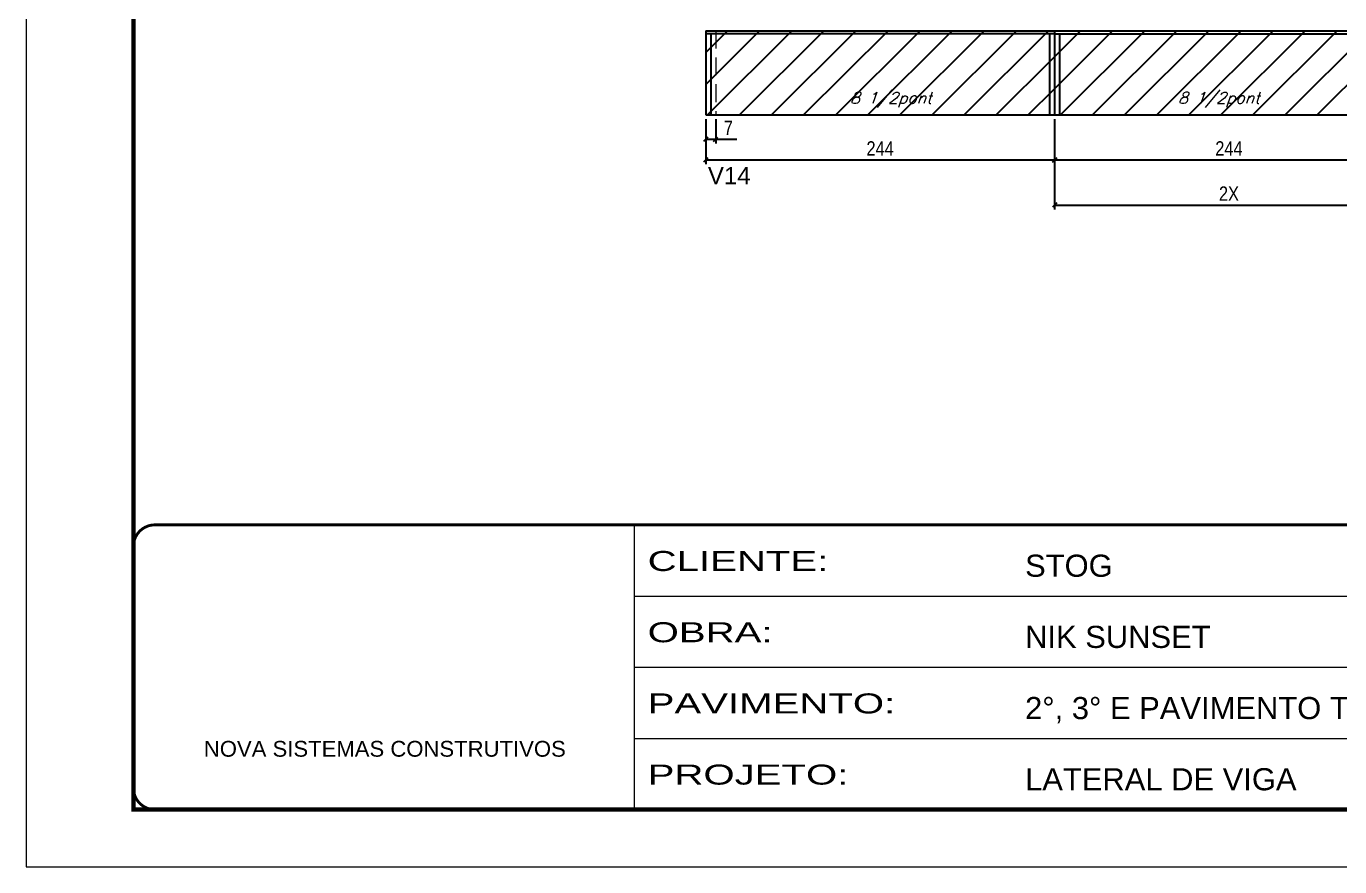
# Model space of a CAD drawing. Extents: x -10448 to -1189, y -11772 to 17235.
# Drawn here: x -8863 to -7944, y 6606 to 7194 of the extents above; entities that cross this region are included whole.
import ezdxf

# ---------------------------------------------------------------- set-up
doc = ezdxf.new("R2010")
doc.units = 0
for name, pattern in [('CONTINUO', [0]), ('DASHED', [0.75, 0.5, -0.25]), ('HIDDEN', [0.375, 0.25, -0.125])]:
    doc.linetypes.add(name, pattern=pattern)
for name, color, linetype in [('5', 5, 'Continuous'), ('COTA', 241, 'Continuous'), ('Painéis', 200, 'Continuous'), ('Reaproveitamento', 251, 'Continuous'), ('SARR_2.2x7', 40, 'Continuous'), ('SARR_3.5x7', 81, 'Continuous'), ('texto', 7, 'Continuous')]:
    doc.layers.add(name, color=color, linetype=linetype)
for name, color, linetype, lineweight in [('Folhas', 255, 'Continuous', 9), ('Sarr 2.2x7', 40, 'Continuous', 9), ('SARRAFO DE PRESSAO', 251, 'DASHED', 9)]:
    doc.layers.add(name, color=color, linetype=linetype, lineweight=lineweight)
doc.styles.add('ARIAL', font='arial.ttf')
doc.styles.add('COTA TECNICA', font='techl___.ttf', dxfattribs={"height": 10})
doc.styles.add('Romans', font='romans.shx')
doc.styles.get("Standard").update_dxf_attribs({"font": 'arial.ttf'})
doc.styles.add('Tecnologia', font='')
doc.styles.get('Tecnologia').set_extended_font_data('Forgotten Futurist')
doc.dimstyles.new('PAINEL', dxfattribs={"dimtxt": 10, "dimasz": 3, "dimexe": 3, "dimexo": 3, "dimgap": 3, "dimtad": 1, "dimdec": 1, "dimzin": 12, "dimdsep": 46, "dimtxsty": 'COTA TECNICA', "dimblk1": 'OBLIQUE', "dimblk2": 'OBLIQUE', "dimsah": 1, "dimcen": 0.9, "dimclrd": 4, "dimclre": 4, "dimclrt": 240, "dimadec": 1, "dimazin": 3, "dimtfac": 1, "dimtdec": 1, "dimtmove": 0, "dimatfit": 3, "dimfxl": 1, "dimtolj": 1, "dimtzin": 12, "dimarcsym": 0})
pattern_1 = [(45, (-139469.283, -18320.478), (-11.2253202, 11.2253202), [])]

# ---------------------------------------------------------------- blocks, each defined once
blk = doc.blocks.new('9999999999')
at = {"color": 30, "linetype": 'CONTINUO'}
for p, q in [((98564.56, 34230.21), (98564.56, 34429.45)), ((98564.56, 34379.64), (99583.98, 34379.64)), ((98564.56, 34329.83), (99487.98, 34329.83)), ((98564.56, 34280.02), (99487.98, 34280.02))]:
    blk.add_line(p, q, dxfattribs=at)
at = {"color": 30, "linetype": 'CONTINUO', "const_width": 2}
blk.add_lwpolyline([(99583.98, 34230.21), (99583.98, 34414.45, 0.414214), (99568.98, 34429.45), (98228.98, 34429.45, 0.414214), (98213.98, 34414.45), (98213.98, 34245.21, 0.414214), (98228.98, 34230.21), (99583.98, 34230.21)], format="xyb", dxfattribs=at)
at = {"layer": 'Folhas'}
blk.add_lwpolyline([(98138.98, 34190.21), (99623.98, 34190.21), (99623.98, 35240.21), (98138.98, 35240.21)], close=True, dxfattribs=at)
at = {"layer": 'Folhas', "color": 30, "const_width": 3}
blk.add_lwpolyline([(98213.98, 34230.21), (99583.98, 34230.21), (99583.98, 35200.21), (98213.98, 35200.21)], close=True, dxfattribs=at)
at = {"color": 7, "linetype": 'Continuous', "ltscale": 5, "style": 'ARIAL'}
for s, height, p in [('STOG', 15.483, (98837.68, 34393.13)), ('NIK SUNSET', 15.483, (98837.68, 34343.32)), ('2°, 3° E PAVIMENTO TIPO', 15.4829, (98837.68, 34293.51)), ('NOVA SISTEMAS CONSTRUTIVOS', 11.0592, (98263.19, 34267.21)), ('LATERAL DE VIGA', 15.4829, (98837.68, 34243.7))]:
    blk.add_text(s, height=height, dxfattribs=at).set_placement(p)
at = {"layer": 'Folhas', "color": 7, "style": 'Tecnologia', "width": 1.5}
for s, p in [('CLIENTE:', (98573.65, 34397.17)), ('OBRA:', (98573.65, 34347.31)), ('PAVIMENTO:', (98573.65, 34297.5)), ('PROJETO:', (98573.65, 34247.69))]:
    blk.add_text(s, height=14, dxfattribs=at).set_placement(p)
blk = doc.blocks.new('_Oblique')
at = {"color": 0, "linetype": 'ByBlock', "lineweight": -2}
blk.add_line((-0.5, -0.5), (0.5, 0.5), dxfattribs=at)
blk = doc.blocks.new('*D1610')
at = {"layer": 'COTA', "color": 4, "linetype": 'ByBlock', "lineweight": -2, "transparency": 16777216}
for p, q in [((-8387.98, 7128.72), (-8387.98, 7097.25)), ((-8143.98, 7128.72), (-8143.98, 7097.25)), ((-8387.98, 7100.25), (-8143.98, 7100.25))]:
    blk.add_line(p, q, dxfattribs=at)
at = {"layer": 'Defpoints', "color": 0, "linetype": 'ByBlock', "transparency": 16777216}
for p in [(-8387.98, 7131.72), (-8143.98, 7131.72), (-8143.98, 7100.25)]:
    blk.add_point(p, dxfattribs=at)
at = {"layer": 'COTA', "color": 4, "linetype": 'ByBlock', "lineweight": -2, "transparency": 16777216, "xscale": 3, "yscale": 3, "zscale": 3, "rotation": 180}
blk.add_blockref('_Oblique', (-8387.98, 7100.25), dxfattribs=at)
at = {"layer": 'COTA', "color": 4, "linetype": 'ByBlock', "lineweight": -2, "transparency": 16777216, "xscale": 3, "yscale": 3, "zscale": 3}
blk.add_blockref('_Oblique', (-8143.98, 7100.25), dxfattribs=at)
at = {"layer": 'COTA', "color": 240, "linetype": 'ByBlock', "transparency": 16777216, "insert": (-8265.98, 7108.33), "char_height": 10, "attachment_point": 5, "style": 'COTA TECNICA'}
blk.add_mtext('\\A1;244', dxfattribs=at)
blk = doc.blocks.new('*D1611')
at = {"layer": 'COTA', "color": 4, "linetype": 'ByBlock', "lineweight": -2, "transparency": 16777216}
for p, q in [((-8143.98, 7128.72), (-8143.98, 7097.25)), ((-7899.98, 7128.72), (-7899.98, 7097.25)), ((-8143.98, 7100.25), (-7899.98, 7100.25))]:
    blk.add_line(p, q, dxfattribs=at)
at = {"layer": 'Defpoints', "color": 0, "linetype": 'ByBlock', "transparency": 16777216}
for p in [(-8143.98, 7131.72), (-7899.98, 7131.72), (-7899.98, 7100.25)]:
    blk.add_point(p, dxfattribs=at)
at = {"layer": 'COTA', "color": 4, "linetype": 'ByBlock', "lineweight": -2, "transparency": 16777216, "xscale": 3, "yscale": 3, "zscale": 3, "rotation": 180}
blk.add_blockref('_Oblique', (-8143.98, 7100.25), dxfattribs=at)
at = {"layer": 'COTA', "color": 4, "linetype": 'ByBlock', "lineweight": -2, "transparency": 16777216, "xscale": 3, "yscale": 3, "zscale": 3}
blk.add_blockref('_Oblique', (-7899.98, 7100.25), dxfattribs=at)
at = {"layer": 'COTA', "color": 240, "linetype": 'ByBlock', "transparency": 16777216, "insert": (-8021.98, 7108.33), "char_height": 10, "attachment_point": 5, "style": 'COTA TECNICA'}
blk.add_mtext('\\A1;244', dxfattribs=at)
blk = doc.blocks.new('*D1614')
at = {"layer": 'COTA', "color": 4, "linetype": 'ByBlock', "lineweight": -2, "transparency": 16777216}
for p, q in [((-8387.98, 7128.72), (-8387.98, 7111.7)), ((-8380.98, 7128.72), (-8380.98, 7111.7)), ((-8387.98, 7114.7), (-8380.98, 7114.7)), ((-8380.98, 7114.7), (-8366.24, 7114.7))]:
    blk.add_line(p, q, dxfattribs=at)
at = {"layer": 'Defpoints', "color": 0, "linetype": 'ByBlock', "transparency": 16777216}
for p in [(-8387.98, 7131.72), (-8380.98, 7131.72), (-8380.98, 7114.7)]:
    blk.add_point(p, dxfattribs=at)
at = {"layer": 'COTA', "color": 4, "linetype": 'ByBlock', "lineweight": -2, "transparency": 16777216, "xscale": 3, "yscale": 3, "zscale": 3, "rotation": 180}
blk.add_blockref('_Oblique', (-8387.98, 7114.7), dxfattribs=at)
at = {"layer": 'COTA', "color": 4, "linetype": 'ByBlock', "lineweight": -2, "transparency": 16777216, "xscale": 3, "yscale": 3, "zscale": 3}
blk.add_blockref('_Oblique', (-8380.98, 7114.7), dxfattribs=at)
at = {"layer": 'COTA', "color": 240, "linetype": 'ByBlock', "transparency": 16777216, "insert": (-8372.11, 7122.77), "char_height": 10, "attachment_point": 5, "style": 'COTA TECNICA'}
blk.add_mtext('\\A1;7', dxfattribs=at)
blk = doc.blocks.new('*D1616')
at = {"layer": 'COTA', "color": 4, "linetype": 'ByBlock', "lineweight": -2, "transparency": 16777216}
for p, q in [((-8143.98, 7128.72), (-8143.98, 7065.63)), ((-7899.98, 7128.72), (-7899.98, 7065.63)), ((-8143.98, 7068.63), (-7899.98, 7068.63))]:
    blk.add_line(p, q, dxfattribs=at)
at = {"layer": 'Defpoints', "color": 0, "linetype": 'ByBlock', "transparency": 16777216}
for p in [(-8143.98, 7131.72), (-7899.98, 7131.72), (-7899.98, 7068.63)]:
    blk.add_point(p, dxfattribs=at)
at = {"layer": 'COTA', "color": 4, "linetype": 'ByBlock', "lineweight": -2, "transparency": 16777216, "xscale": 3, "yscale": 3, "zscale": 3, "rotation": 180}
blk.add_blockref('_Oblique', (-8143.98, 7068.63), dxfattribs=at)
at = {"layer": 'COTA', "color": 4, "linetype": 'ByBlock', "lineweight": -2, "transparency": 16777216, "xscale": 3, "yscale": 3, "zscale": 3}
blk.add_blockref('_Oblique', (-7899.98, 7068.63), dxfattribs=at)
at = {"layer": 'COTA', "color": 240, "linetype": 'ByBlock', "transparency": 16777216, "insert": (-8021.98, 7076.69), "char_height": 10, "attachment_point": 5, "style": 'COTA TECNICA'}
blk.add_mtext('\\A1;2X', dxfattribs=at)

msp = doc.modelspace()

# ---------------------------------------------------------------- hatches: boundary and pattern name
at = {"layer": 'Reaproveitamento', "linetype": 'ByBlock'}
h = msp.add_hatch(dxfattribs=at)
h.set_pattern_fill('ANSI31', color=256, scale=5)
h.set_pattern_definition(pattern_1)
h.paths.add_polyline_path([(-8143.98, 7131.72), (-8143.98, 7190.72), (-8387.98, 7190.72), (-8387.98, 7131.72)])
h = msp.add_hatch(dxfattribs=at)
h.set_pattern_fill('ANSI31', color=256, scale=5)
h.set_pattern_definition(pattern_1)
h.paths.add_polyline_path([(-8143.98, 7131.72), (-7899.98, 7131.72), (-7899.98, 7190.72), (-8143.98, 7190.72)])

# ---------------------------------------------------------------- linework, layer by layer
at = {"layer": 'Painéis'}
for p, q in [((-8387.98, 7190.72), (-7684.98, 7190.72)), ((-8387.98, 7190.72), (-8387.98, 7131.72)), ((-8143.98, 7190.72), (-8143.98, 7131.72)), ((-8387.98, 7131.72), (-7684.98, 7131.72))]:
    msp.add_line(p, q, dxfattribs=at)
at = {"layer": 'Sarr 2.2x7', "linetype": 'HIDDEN', "ltscale": 50}
msp.add_line((-8380.98, 7190.72), (-8380.98, 7131.72), dxfattribs=at)
at = {"layer": 'SARR_2.2x7', "linetype": 'Continuous'}
for q in [(-8387.98, 7188.52), (-7899.98, 7188.52)]:
    msp.add_line((-8143.98, 7188.52), q, dxfattribs=at)
at = {"layer": 'SARR_3.5x7'}
for p, q in [((-8387.98, 7190.72), (-8387.98, 7131.72)), ((-8384.48, 7188.52), (-8384.48, 7131.72)), ((-8147.48, 7188.52), (-8147.48, 7131.72)), ((-8140.48, 7188.52), (-8140.48, 7131.72))]:
    msp.add_line(p, q, dxfattribs=at)

# ---------------------------------------------------------------- block references
at = {"layer": 'SARRAFO DE PRESSAO', "color": 6, "linetype": 'ByBlock'}
msp.add_blockref('9999999999', (-107002.26, -27584.58), dxfattribs=at)

# ---------------------------------------------------------------- texts
at = {"layer": '5', "linetype": 'Continuous'}
msp.add_text('V14', height=12, rotation=0.00004, dxfattribs=at).set_placement((-8386.45, 7083.26))
at = {"layer": 'texto', "color": 2, "char_height": 8, "attachment_point": 5, "style": 'Romans'}
for insert in [(-8258.48, 7142.38), (-8029.01, 7142.38)]:
    msp.add_mtext('{\\Q19;\\C256;8 1/2pont}', dxfattribs=dict(at, insert=insert))

# ---------------------------------------------------------------- dimensions: what is measured, and where the dimension line sits
at = {"layer": 'COTA', "linetype": 'ByBlock'}
for base, p2, picture, middle in [((-8143.98, 7100.25), (-8143.98, 7131.72), '*D1610', (-8265.98, 7108.33)), ((-8380.98, 7114.7), (-8380.98, 7131.72), '*D1614', (-8372.11, 7122.77))]:
    dim = msp.add_linear_dim(base=base, p1=(-8387.98, 7131.72), p2=p2, dimstyle='PAINEL', dxfattribs=at)
    dim.commit()
    dim.dimension.update_dxf_attribs({"geometry": picture, "text_midpoint": middle})
dim = msp.add_linear_dim(base=(-7899.98, 7100.25), p1=(-8143.98, 7131.72), p2=(-7899.98, 7131.72), dimstyle='PAINEL', override={"dimtmove": 1}, dxfattribs=at)
dim.commit()
dim.dimension.update_dxf_attribs({"geometry": '*D1611', "text_midpoint": (-8021.98, 7108.33)})
dim = msp.add_linear_dim(base=(-7899.98, 7068.63), p1=(-8143.98, 7131.72), p2=(-7899.98, 7131.72), text='2X', dimstyle='PAINEL', dxfattribs=at)
dim.commit()
dim.dimension.update_dxf_attribs({"geometry": '*D1616', "text_midpoint": (-8021.98, 7076.69)})

doc.saveas('drawing.dxf')
